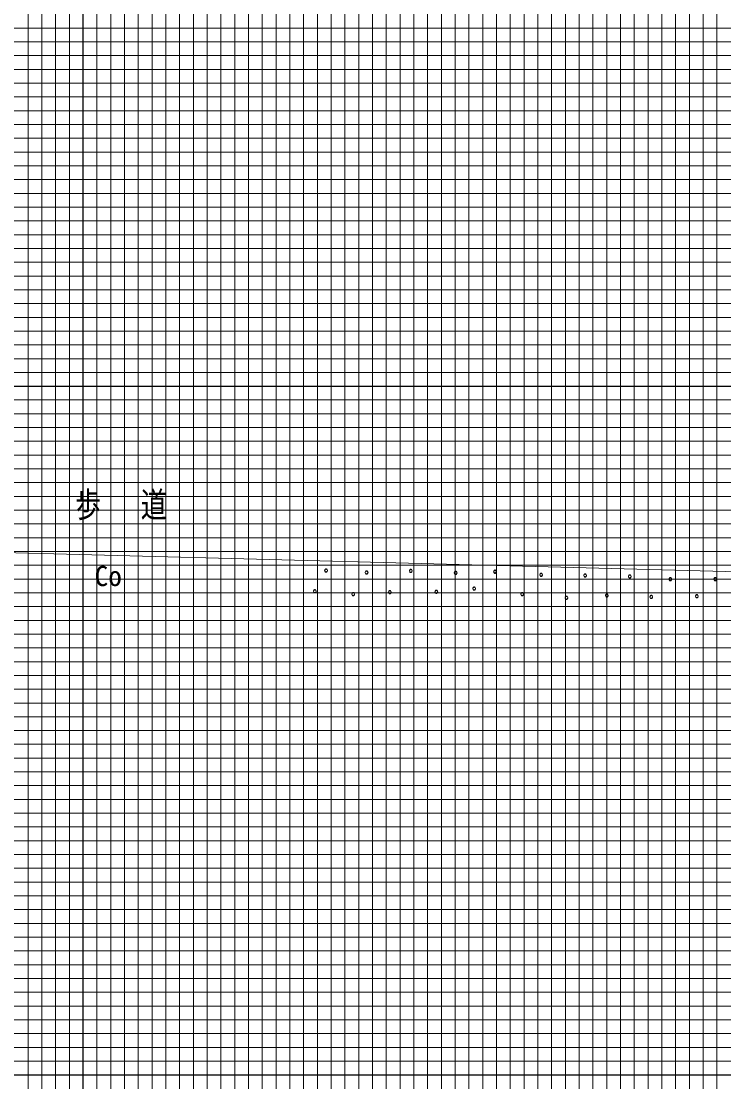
# Model space of a CAD drawing. Units: millimetres on the paper. Extents: x -400 to 400, y -1955 to 275.
# Drawn here: x -155 to -104, y -225.5 to -148.5 of the extents above; entities that cross this region are included whole.
import ezdxf
from ezdxf.enums import TextEntityAlignment as Align

# ---------------------------------------------------------------- set-up
doc = ezdxf.new("R2010")
doc.units = ezdxf.units.MM
doc.linetypes.add('LONG_DASHED_DOTTED', pattern=[15.25, 12, -1.5, 0.25, -1.5])
doc.layers.add('0-0', color=7, linetype='Continuous')
doc.layers.add('0-1_レイヤ1', color=7, linetype='Continuous', lineweight=13)
doc.styles.add('ＭＳ ゴシック', font='')
doc.styles.get('ＭＳ ゴシック').set_extended_font_data('MS Gothic')

# ---------------------------------------------------------------- blocks, each defined once
blk = doc.blocks.new('EVOBLK_2011051147_62')
at = {"layer": '0-1_レイヤ1', "color": 131}
for p, q in [((266, 22), (266, 572)), ((267, 22), (267, 572)), ((268, 22), (268, 572)), ((269, 22), (269, 572)), ((271, 22), (271, 572)), ((272, 22), (272, 572)), ((273, 22), (273, 572)), ((274, 22), (274, 572)), ((275, 22), (275, 572)), ((276, 22), (276, 572)), ((277, 22), (277, 572)), ((278, 22), (278, 572)), ((279, 22), (279, 572)), ((281, 22), (281, 572)), ((282, 22), (282, 572)), ((283, 22), (283, 572)), ((284, 22), (284, 572)), ((285, 22), (285, 572)), ((286, 22), (286, 572)), ((287, 22), (287, 572)), ((288, 22), (288, 572)), ((289, 22), (289, 572)), ((291, 22), (291, 572)), ((292, 22), (292, 572)), ((293, 22), (293, 572)), ((294, 22), (294, 572)), ((295, 22), (295, 572)), ((296, 22), (296, 572)), ((297, 22), (297, 572)), ((298, 22), (298, 572)), ((299, 22), (299, 572)), ((301, 22), (301, 572)), ((302, 22), (302, 572)), ((303, 22), (303, 572)), ((304, 22), (304, 572)), ((305, 22), (305, 572)), ((306, 22), (306, 572)), ((307, 22), (307, 572)), ((308, 22), (308, 572)), ((309, 22), (309, 572)), ((311, 22), (311, 572)), ((312, 22), (312, 572)), ((313, 22), (313, 572)), ((314, 22), (314, 572)), ((315, 22), (315, 572)), ((316, 22), (316, 572)), ((20, 148), (820, 148)), ((20, 147), (820, 147)), ((20, 146), (820, 146)), ((20, 145), (820, 145)), ((20, 144), (820, 144)), ((20, 143), (820, 143)), ((20, 141), (820, 141)), ((20, 140), (820, 140)), ((20, 139), (820, 139)), ((20, 138), (820, 138)), ((20, 137), (820, 137)), ((20, 136), (820, 136)), ((20, 135), (820, 135)), ((20, 134), (820, 134)), ((20, 133), (820, 133)), ((20, 131), (820, 131)), ((20, 130), (820, 130)), ((20, 129), (820, 129)), ((20, 128), (820, 128)), ((20, 127), (820, 127)), ((20, 126), (820, 126)), ((20, 125), (820, 125)), ((20, 124), (820, 124)), ((20, 123), (820, 123)), ((20, 121), (820, 121)), ((20, 120), (820, 120)), ((20, 119), (820, 119)), ((20, 118), (820, 118)), ((20, 117), (820, 117)), ((20, 116), (820, 116)), ((20, 115), (820, 115)), ((20, 114), (820, 114)), ((20, 113), (820, 113)), ((20, 111), (820, 111)), ((20, 110), (820, 110)), ((20, 109), (820, 109)), ((20, 108), (820, 108)), ((20, 107), (820, 107)), ((20, 106), (820, 106)), ((20, 105), (820, 105)), ((20, 104), (820, 104)), ((20, 103), (820, 103)), ((20, 101), (820, 101)), ((20, 100), (820, 100)), ((20, 99), (820, 99)), ((20, 98), (820, 98)), ((20, 97), (820, 97)), ((20, 96), (820, 96)), ((20, 95), (820, 95)), ((20, 94), (820, 94)), ((20, 93), (820, 93)), ((20, 91), (820, 91)), ((20, 90), (820, 90)), ((20, 89), (820, 89)), ((20, 88), (820, 88)), ((20, 87), (820, 87)), ((20, 86), (820, 86)), ((20, 85), (820, 85)), ((20, 84), (820, 84)), ((20, 83), (820, 83)), ((20, 81), (820, 81)), ((20, 80), (820, 80)), ((20, 79), (820, 79)), ((20, 78), (820, 78)), ((20, 77), (820, 77)), ((20, 76), (820, 76)), ((20, 75), (820, 75)), ((20, 74), (820, 74)), ((20, 73), (820, 73))]:
    blk.add_line(p, q, dxfattribs=at)
at = {"layer": '0-1_レイヤ1', "color": 4, "lineweight": 25}
for p, q in [((270, 22), (270, 572)), ((20, 122), (820, 122)), ((20, 72), (820, 72))]:
    blk.add_line(p, q, dxfattribs=at)
at = {"layer": '0-1_レイヤ1', "color": 131, "lineweight": 18}
for p, q in [((280, 22), (280, 572)), ((290, 22), (290, 572)), ((300, 22), (300, 572)), ((310, 22), (310, 572)), ((20, 142), (820, 142)), ((20, 132), (820, 132)), ((20, 112), (820, 112)), ((20, 102), (820, 102)), ((20, 92), (820, 92)), ((20, 82), (820, 82))]:
    blk.add_line(p, q, dxfattribs=at)
blk = doc.blocks.new('CCURVE_ORG079')
at = {"layer": '0-1_レイヤ1', "linetype": 'LONG_DASHED_DOTTED', "lineweight": 25}
for start, end in [(90, 270), (270, 90)]:
    blk.add_arc((44315588, 34316598.9), 10, start, end, dxfattribs=at)
blk = doc.blocks.new('CCURVE_ORG080')
at = {"layer": '0-1_レイヤ1', "linetype": 'LONG_DASHED_DOTTED', "lineweight": 25}
for start, end in [(90, 270), (270, 90)]:
    blk.add_arc((44315454.6, 34316475.4), 10, start, end, dxfattribs=at)
blk = doc.blocks.new('CCURVE_ORG081')
at = {"layer": '0-1_レイヤ1', "linetype": 'LONG_DASHED_DOTTED', "lineweight": 25}
for start, end in [(90, 270), (270, 90)]:
    blk.add_arc((44315262, 34316598.9), 10, start, end, dxfattribs=at)
blk = doc.blocks.new('CCURVE_ORG082')
at = {"layer": '0-1_レイヤ1', "linetype": 'LONG_DASHED_DOTTED', "lineweight": 25}
for start, end in [(90, 270), (270, 90)]:
    blk.add_arc((44315123.7, 34316470.5), 10, start, end, dxfattribs=at)
blk = doc.blocks.new('CCURVE_ORG083')
at = {"layer": '0-1_レイヤ1', "linetype": 'LONG_DASHED_DOTTED', "lineweight": 25}
for start, end in [(90, 270), (270, 90)]:
    blk.add_arc((44314967.5, 34316618.8), 10, start, end, dxfattribs=at)
blk = doc.blocks.new('CCURVE_ORG084')
at = {"layer": '0-1_レイヤ1', "linetype": 'LONG_DASHED_DOTTED', "lineweight": 25}
for start, end in [(90, 270), (270, 90)]:
    blk.add_arc((44314800.7, 34316480.6), 10, start, end, dxfattribs=at)
blk = doc.blocks.new('CCURVE_ORG085')
at = {"layer": '0-1_レイヤ1', "linetype": 'LONG_DASHED_DOTTED', "lineweight": 25}
for start, end in [(90, 270), (270, 90)]:
    blk.add_arc((44314643.5, 34316625.9), 10, start, end, dxfattribs=at)
blk = doc.blocks.new('CCURVE_ORG086')
at = {"layer": '0-1_レイヤ1', "linetype": 'LONG_DASHED_DOTTED', "lineweight": 25}
for start, end in [(90, 270), (270, 90)]:
    blk.add_arc((44314507.7, 34316463.9), 10, start, end, dxfattribs=at)
blk = doc.blocks.new('CCURVE_ORG087')
at = {"layer": '0-1_レイヤ1', "linetype": 'LONG_DASHED_DOTTED', "lineweight": 25}
for start, end in [(90, 270), (270, 90)]:
    blk.add_arc((44314324.2, 34316630.7), 10, start, end, dxfattribs=at)
blk = doc.blocks.new('CCURVE_ORG088')
at = {"layer": '0-1_レイヤ1', "linetype": 'LONG_DASHED_DOTTED', "lineweight": 25}
for start, end in [(90, 270), (270, 90)]:
    blk.add_arc((44314186.1, 34316490.1), 10, start, end, dxfattribs=at)
blk = doc.blocks.new('CCURVE_ORG089')
at = {"layer": '0-1_レイヤ1', "linetype": 'LONG_DASHED_DOTTED', "lineweight": 25}
for start, end in [(90, 270), (270, 90)]:
    blk.add_arc((44313989.4, 34316653.4), 10, start, end, dxfattribs=at)
blk = doc.blocks.new('CCURVE_ORG090')
at = {"layer": '0-1_レイヤ1', "linetype": 'LONG_DASHED_DOTTED', "lineweight": 25}
for start, end in [(90, 270), (270, 90)]:
    blk.add_arc((44313837.8, 34316530.5), 10, start, end, dxfattribs=at)
blk = doc.blocks.new('CCURVE_ORG091')
at = {"layer": '0-1_レイヤ1', "linetype": 'LONG_DASHED_DOTTED', "lineweight": 25}
for start, end in [(90, 270), (270, 90)]:
    blk.add_arc((44313703.5, 34316644.9), 10, start, end, dxfattribs=at)
blk = doc.blocks.new('CCURVE_ORG092')
at = {"layer": '0-1_レイヤ1', "linetype": 'LONG_DASHED_DOTTED', "lineweight": 25}
for start, end in [(90, 270), (270, 90)]:
    blk.add_arc((44313563.4, 34316507.6), 10, start, end, dxfattribs=at)
blk = doc.blocks.new('CCURVE_ORG093')
at = {"layer": '0-1_レイヤ1', "linetype": 'LONG_DASHED_DOTTED', "lineweight": 25}
for start, end in [(90, 270), (270, 90)]:
    blk.add_arc((44313377.6, 34316659.1), 10, start, end, dxfattribs=at)
blk = doc.blocks.new('CCURVE_ORG094')
at = {"layer": '0-1_レイヤ1', "linetype": 'LONG_DASHED_DOTTED', "lineweight": 25}
for start, end in [(90, 270), (270, 90)]:
    blk.add_arc((44313226.1, 34316504.8), 10, start, end, dxfattribs=at)
blk = doc.blocks.new('CCURVE_ORG095')
at = {"layer": '0-1_レイヤ1', "linetype": 'LONG_DASHED_DOTTED', "lineweight": 25}
for start, end in [(90, 270), (270, 90)]:
    blk.add_arc((44313057.4, 34316647.7), 10, start, end, dxfattribs=at)
blk = doc.blocks.new('CCURVE_ORG096')
at = {"layer": '0-1_レイヤ1', "linetype": 'LONG_DASHED_DOTTED', "lineweight": 25}
for start, end in [(90, 270), (270, 90)]:
    blk.add_arc((44312960.2, 34316490.5), 10, start, end, dxfattribs=at)
blk = doc.blocks.new('CCURVE_ORG097')
at = {"layer": '0-1_レイヤ1', "linetype": 'LONG_DASHED_DOTTED', "lineweight": 25}
for start, end in [(90, 270), (270, 90)]:
    blk.add_arc((44312762.7, 34316661.2), 10, start, end, dxfattribs=at)
blk = doc.blocks.new('CCURVE_ORG098')
at = {"layer": '0-1_レイヤ1', "linetype": 'LONG_DASHED_DOTTED', "lineweight": 25}
for start, end in [(90, 270), (270, 90)]:
    blk.add_arc((44312681.7, 34316511.1), 10, start, end, dxfattribs=at)
blk = doc.blocks.new('円 中塗り_78')
at = {"layer": '0-1_レイヤ1'}
blk.add_circle((44315588, 34316598.9), 10, dxfattribs=at)
blk = doc.blocks.new('円 中塗り_79')
at = {"layer": '0-1_レイヤ1'}
blk.add_circle((44315454.6, 34316475.4), 10, dxfattribs=at)
blk = doc.blocks.new('円 中塗り_80')
at = {"layer": '0-1_レイヤ1'}
blk.add_circle((44315262, 34316598.9), 10, dxfattribs=at)
blk = doc.blocks.new('円 中塗り_81')
at = {"layer": '0-1_レイヤ1'}
blk.add_circle((44315123.7, 34316470.5), 10, dxfattribs=at)
blk = doc.blocks.new('円 中塗り_82')
at = {"layer": '0-1_レイヤ1'}
blk.add_circle((44314967.5, 34316618.8), 10, dxfattribs=at)
blk = doc.blocks.new('円 中塗り_83')
at = {"layer": '0-1_レイヤ1'}
blk.add_circle((44314800.7, 34316480.6), 10, dxfattribs=at)
blk = doc.blocks.new('円 中塗り_84')
at = {"layer": '0-1_レイヤ1'}
blk.add_circle((44314643.5, 34316625.9), 10, dxfattribs=at)
blk = doc.blocks.new('円 中塗り_85')
at = {"layer": '0-1_レイヤ1'}
blk.add_circle((44314507.7, 34316463.9), 10, dxfattribs=at)
blk = doc.blocks.new('円 中塗り_86')
at = {"layer": '0-1_レイヤ1'}
blk.add_circle((44314324.2, 34316630.7), 10, dxfattribs=at)
blk = doc.blocks.new('円 中塗り_87')
at = {"layer": '0-1_レイヤ1'}
blk.add_circle((44314186.1, 34316490.1), 10, dxfattribs=at)
blk = doc.blocks.new('円 中塗り_88')
at = {"layer": '0-1_レイヤ1'}
blk.add_circle((44313989.4, 34316653.4), 10, dxfattribs=at)
blk = doc.blocks.new('円 中塗り_89')
at = {"layer": '0-1_レイヤ1'}
blk.add_circle((44313837.8, 34316530.5), 10, dxfattribs=at)
blk = doc.blocks.new('円 中塗り_90')
at = {"layer": '0-1_レイヤ1'}
blk.add_circle((44313703.5, 34316644.9), 10, dxfattribs=at)
blk = doc.blocks.new('円 中塗り_91')
at = {"layer": '0-1_レイヤ1'}
blk.add_circle((44313563.4, 34316507.6), 10, dxfattribs=at)
blk = doc.blocks.new('円 中塗り_92')
at = {"layer": '0-1_レイヤ1'}
blk.add_circle((44313377.6, 34316659.1), 10, dxfattribs=at)
blk = doc.blocks.new('円 中塗り_93')
at = {"layer": '0-1_レイヤ1'}
blk.add_circle((44313226.1, 34316504.8), 10, dxfattribs=at)
blk = doc.blocks.new('円 中塗り_94')
at = {"layer": '0-1_レイヤ1'}
blk.add_circle((44313057.4, 34316647.7), 10, dxfattribs=at)
blk = doc.blocks.new('円 中塗り_95')
at = {"layer": '0-1_レイヤ1'}
blk.add_circle((44312960.2, 34316490.5), 10, dxfattribs=at)
blk = doc.blocks.new('円 中塗り_96')
at = {"layer": '0-1_レイヤ1'}
blk.add_circle((44312762.7, 34316661.2), 10, dxfattribs=at)
blk = doc.blocks.new('円 中塗り_97')
at = {"layer": '0-1_レイヤ1'}
blk.add_circle((44312681.7, 34316511.1), 10, dxfattribs=at)
blk = doc.blocks.new('測量図')
at = {"layer": '0-1_レイヤ1'}
blk.add_lwpolyline([(44306000, 34316910), (44316950, 34316620), (44321750, 34316490)], dxfattribs=at)
at = {"layer": '0-0'}
for name in ['円 中塗り_96', '円 中塗り_92', '円 中塗り_94', '円 中塗り_90', '円 中塗り_88', '円 中塗り_86', '円 中塗り_84', '円 中塗り_82', '円 中塗り_80', '円 中塗り_78', '円 中塗り_97', '円 中塗り_93', '円 中塗り_91', '円 中塗り_89', '円 中塗り_95', '円 中塗り_87', '円 中塗り_85', '円 中塗り_83', '円 中塗り_81', '円 中塗り_79']:
    blk.add_blockref(name, (0, 0), dxfattribs=at)
at = {"layer": '0-1_レイヤ1'}
for name in ['CCURVE_ORG097', 'CCURVE_ORG093', 'CCURVE_ORG095', 'CCURVE_ORG091', 'CCURVE_ORG089', 'CCURVE_ORG087', 'CCURVE_ORG085', 'CCURVE_ORG083', 'CCURVE_ORG081', 'CCURVE_ORG079', 'CCURVE_ORG098', 'CCURVE_ORG094', 'CCURVE_ORG092', 'CCURVE_ORG090', 'CCURVE_ORG096', 'CCURVE_ORG088', 'CCURVE_ORG086', 'CCURVE_ORG084', 'CCURVE_ORG082', 'CCURVE_ORG080']:
    blk.add_blockref(name, (0, 0), dxfattribs=at)
at = {"layer": '0-1_レイヤ1', "style": 'ＭＳ ゴシック'}
blk.add_text('Co', height=146.6, dxfattribs=at).set_placement((44311081.9, 34316504.7), align=Align.BOTTOM_LEFT)
at = {"layer": '0-1_レイヤ1', "insert": (44310941.9, 34317026.6), "char_height": 183.3, "attachment_point": 7, "style": 'ＭＳ ゴシック'}
blk.add_mtext('\\T1.27;\\W0.75;歩\u3000道', dxfattribs=at)

msp = doc.modelspace()

# ---------------------------------------------------------------- block references
at = {"layer": '0-0'}
msp.add_blockref('EVOBLK_2011051147_62', (-420.5, -297), dxfattribs=at)
at = {"layer": '0-0', "xscale": 0.01, "yscale": 0.01}
msp.add_blockref('測量図', (-443260.5, -343355), dxfattribs=at)

doc.saveas('drawing.dxf')
